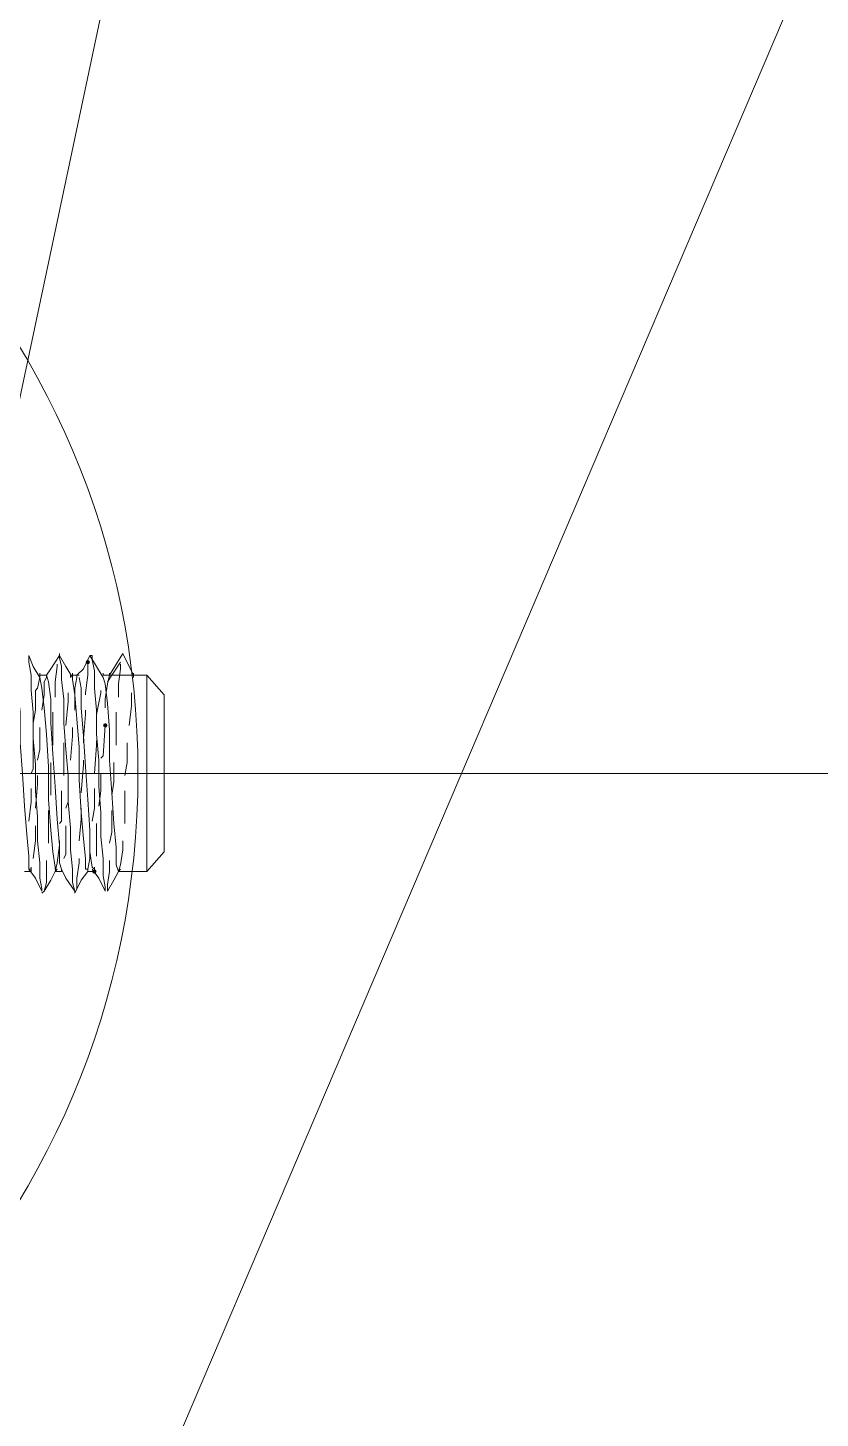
# Model space of a CAD drawing. Header units: millimetres. Extents: x 89051 to 218395, y -330386 to -125649.
# Drawn here: x 92743.8 to 92787.8, y -132873.8 to -132796.6 of the extents above; entities that cross this region are included whole.
import ezdxf

# ---------------------------------------------------------------- set-up
doc = ezdxf.new("R2010")
doc.units = ezdxf.units.MM
doc.header["$LTSCALE"] = 13
for name, pattern in [('1 实线', [0]), ('ACAD_ISO04W100', [30, 24, -3, 0, -3]), ('CENTER', [50.8, 31.75, -6.35, 6.35, -6.35])]:
    doc.linetypes.add(name, pattern=pattern)
doc.layers.get('0').update_dxf_attribs({"color": 1, "linetype": 'CENTER'})
doc.layers.add('C00-00-00', color=7, linetype='Continuous')
doc.layers.add('标注、文本', color=3, linetype='Continuous', lineweight=25)
doc.layers.add('铁心', color=3, linetype='Continuous', lineweight=0)

msp = doc.modelspace()

# ---------------------------------------------------------------- hatches: boundary and pattern name
at = {"layer": 'C00-00-00'}
h = msp.add_hatch(color=256, dxfattribs=at)
h.dxf.hatch_style = 2
h.paths.add_polyline_path([(92747.251, -132831.808), (92747.216, -132831.894), (92747.13, -132831.929), (92747.045, -132831.894), (92747.01, -132831.808), (92747.045, -132831.723), (92747.13, -132831.687), (92747.216, -132831.723)])
h = msp.add_hatch(color=256, dxfattribs=at)
h.dxf.hatch_style = 2
h.paths.add_polyline_path([(92748.22, -132835.318), (92748.184, -132835.403), (92748.099, -132835.439), (92748.013, -132835.403), (92747.978, -132835.318), (92748.013, -132835.232), (92748.099, -132835.197), (92748.184, -132835.232)])
h = msp.add_hatch(color=256, dxfattribs=at)
h.dxf.hatch_style = 2
h.paths.add_polyline_path([(92747.614, -132843.425), (92747.579, -132843.511), (92747.494, -132843.546), (92747.408, -132843.511), (92747.373, -132843.425), (92747.408, -132843.34), (92747.494, -132843.304), (92747.579, -132843.34)])

# ---------------------------------------------------------------- linework, layer by layer
at = {"color": 7, "linetype": '1 实线', "lineweight": 0}
msp.add_circle((92703.931, -132837.98), 45.983, dxfattribs=at)
at = {"layer": 'C00-00-00', "lineweight": 15}
for points in [[(92744.468, -132832.655), (92744.105, -132832.05), (92743.863, -132831.445)], [(92743.863, -132831.445), (92743.863, -132831.808), (92743.984, -132832.534), (92743.984, -132833.382), (92744.105, -132834.592), (92744.105, -132836.044), (92744.226, -132837.496), (92744.226, -132838.948), (92744.347, -132840.4), (92744.347, -132841.731), (92744.468, -132842.941), (92744.468, -132843.788), (92744.589, -132844.393), (92744.589, -132844.514)], [(92745.557, -132831.445), (92745.073, -132832.171), (92744.831, -132832.534)], [(92745.557, -132831.445), (92745.557, -132831.324)], [(92746.283, -132832.655), (92745.92, -132832.05), (92745.557, -132831.445)], [(92745.557, -132831.445), (92745.557, -132831.566), (92745.678, -132832.05), (92745.678, -132832.776), (92745.799, -132833.866), (92745.799, -132835.197), (92745.92, -132836.649), (92746.041, -132838.101), (92746.041, -132839.553), (92746.162, -132841.005), (92746.162, -132842.215), (92746.283, -132843.304), (92746.283, -132844.03), (92746.404, -132844.514)], [(92747.251, -132831.445), (92746.888, -132832.171), (92746.525, -132832.534)], [(92747.978, -132832.655), (92747.615, -132832.05), (92747.251, -132831.445)], [(92747.251, -132831.445), (92747.373, -132831.445), (92747.373, -132831.687), (92747.494, -132832.292), (92747.494, -132833.261), (92747.615, -132834.471), (92747.615, -132835.802), (92747.736, -132837.254), (92747.736, -132838.706), (92747.857, -132840.158), (92747.857, -132841.489), (92747.978, -132842.699), (92747.978, -132843.667), (92748.099, -132844.272), (92748.099, -132844.514)], [(92749.067, -132831.324), (92748.341, -132832.534)], [(92749.672, -132832.534), (92749.067, -132831.324)], [(92744.468, -132832.534), (92744.468, -132832.413)], [(92745.315, -132832.897), (92745.436, -132832.05)], [(92745.436, -132832.05), (92745.436, -132831.929)], [(92746.283, -132832.534), (92746.283, -132832.413)], [(92747.13, -132832.534), (92747.13, -132831.808)], [(92747.978, -132832.534), (92747.978, -132832.413)], [(92748.341, -132832.534), (92748.341, -132832.413)], [(92748.946, -132831.808), (92748.462, -132832.534)], [(92748.825, -132833.019), (92748.946, -132832.171)], [(92748.946, -132832.171), (92748.946, -132831.929)], [(92749.672, -132832.534), (92749.672, -132832.413)], [(92743.984, -132843.304), (92743.863, -132843.304), (92743.863, -132842.578), (92743.742, -132841.368), (92743.621, -132839.795), (92743.5, -132837.98), (92743.379, -132836.286), (92743.379, -132834.592), (92743.258, -132833.382), (92743.137, -132832.776), (92743.137, -132832.655)], [(92744.226, -132833.382), (92744.347, -132833.261)], [(92744.347, -132833.261), (92744.468, -132832.655)], [(92744.468, -132832.655), (92744.468, -132832.534)], [(92744.831, -132832.534), (92744.468, -132832.534)], [(92744.468, -132832.655), (92744.589, -132833.261), (92744.71, -132834.35), (92744.831, -132835.802), (92744.952, -132837.617), (92744.952, -132839.432), (92745.073, -132841.126), (92745.194, -132842.336), (92745.315, -132843.183), (92745.315, -132843.304)], [(92744.831, -132832.655), (92744.71, -132832.897)], [(92744.71, -132832.897), (92744.71, -132833.624)], [(92744.831, -132832.534), (92744.831, -132832.655)], [(92745.678, -132843.304), (92745.557, -132842.941), (92745.557, -132841.973), (92745.436, -132840.521), (92745.315, -132838.706), (92745.194, -132836.891), (92745.073, -132835.197), (92745.073, -132833.866), (92744.952, -132832.897), (92744.831, -132832.534), (92744.831, -132832.655)], [(92745.315, -132833.745), (92745.315, -132832.897)], [(92746.162, -132832.655), (92746.162, -132832.534)], [(92746.283, -132832.655), (92746.283, -132832.534)], [(92746.646, -132832.534), (92746.283, -132832.534)], [(92746.283, -132832.655), (92746.283, -132832.776), (92746.404, -132833.624), (92746.525, -132834.955), (92746.646, -132836.528), (92746.646, -132838.343), (92746.767, -132840.158), (92746.888, -132841.61), (92747.009, -132842.699), (92747.009, -132843.304), (92747.13, -132843.304)], [(92746.525, -132832.655), (92746.404, -132833.261)], [(92746.404, -132833.261), (92746.404, -132834.471)], [(92746.525, -132832.534), (92746.525, -132832.655)], [(92747.494, -132843.304), (92747.373, -132843.183), (92747.251, -132842.336), (92747.251, -132841.126), (92747.13, -132839.432), (92747.009, -132837.617), (92746.888, -132835.923), (92746.767, -132834.35), (92746.767, -132833.261), (92746.646, -132832.655)], [(92747.009, -132833.503), (92747.13, -132832.534)], [(92750.398, -132832.534), (92747.978, -132832.534)], [(92747.978, -132832.655), (92748.099, -132833.019), (92748.22, -132834.108), (92748.341, -132835.56), (92748.341, -132837.254), (92748.462, -132839.069), (92748.583, -132840.763), (92748.704, -132842.094), (92748.704, -132843.062), (92748.825, -132843.425)], [(92748.22, -132833.019), (92748.099, -132833.866)], [(92748.341, -132832.534), (92748.22, -132833.019)], [(92748.462, -132832.534), (92748.22, -132832.897)], [(92748.341, -132832.534), (92749.672, -132832.534)], [(92748.825, -132833.745), (92748.825, -132833.019)], [(92749.672, -132832.655), (92749.672, -132832.534)], [(92751.366, -132833.624), (92750.398, -132832.534)], [(92750.398, -132837.98), (92750.398, -132837.012), (92750.398, -132835.923), (92750.398, -132835.076), (92750.398, -132834.229), (92750.398, -132833.624), (92750.398, -132833.019), (92750.398, -132832.776), (92750.398, -132832.534)], [(92744.226, -132834.471), (92744.226, -132833.382)], [(92744.71, -132833.624), (92744.589, -132834.471)], [(92745.92, -132835.318), (92746.041, -132833.987)], [(92746.041, -132833.987), (92746.041, -132833.503)], [(92747.009, -132833.624), (92747.009, -132833.503)], [(92747.615, -132834.713), (92747.857, -132833.503)], [(92747.857, -132833.503), (92747.857, -132833.382)], [(92748.099, -132833.866), (92748.099, -132834.35)], [(92749.551, -132834.229), (92749.551, -132833.503)], [(92751.366, -132833.624), (92751.366, -132833.745), (92751.366, -132834.229), (92751.366, -132834.713), (92751.366, -132835.439), (92751.366, -132836.165), (92751.366, -132837.012), (92751.366, -132837.98)], [(92744.105, -132835.197), (92744.226, -132834.471)], [(92745.194, -132835.197), (92745.194, -132834.592)], [(92746.888, -132836.044), (92747.009, -132834.713)], [(92747.009, -132834.713), (92747.009, -132834.471)], [(92747.615, -132835.197), (92747.615, -132834.713)], [(92748.704, -132835.439), (92748.704, -132834.592)], [(92749.43, -132835.318), (92749.551, -132834.229)], [(92744.468, -132835.439), (92744.468, -132836.649)], [(92745.194, -132836.407), (92745.194, -132835.197)], [(92746.283, -132835.439), (92746.283, -132835.923)], [(92748.099, -132835.318), (92747.978, -132837.012)], [(92748.704, -132836.407), (92748.704, -132835.439)], [(92744.105, -132837.738), (92744.105, -132836.165)], [(92745.799, -132837.012), (92745.799, -132836.286)], [(92746.283, -132835.923), (92746.162, -132837.254)], [(92746.888, -132836.286), (92746.888, -132836.044)], [(92747.615, -132836.407), (92747.615, -132836.165)], [(92749.309, -132837.375), (92749.309, -132836.286)], [(92744.468, -132836.649), (92744.347, -132837.254)], [(92745.799, -132838.101), (92745.799, -132837.012)], [(92747.494, -132837.98), (92747.615, -132836.407)], [(92747.978, -132837.012), (92747.857, -132837.133)], [(92743.984, -132837.98), (92744.105, -132837.738)], [(92745.073, -132838.222), (92745.073, -132837.375)], [(92746.767, -132839.069), (92746.888, -132837.496)], [(92746.888, -132837.496), (92746.888, -132837.254)], [(92748.583, -132838.464), (92748.583, -132837.375)], [(92749.188, -132838.101), (92749.309, -132837.375)], [(92744.347, -132838.585), (92744.226, -132839.916)], [(92744.347, -132838.101), (92744.347, -132838.585)], [(92745.073, -132839.19), (92745.073, -132838.222)], [(92746.041, -132838.101), (92746.041, -132839.553)], [(92747.857, -132837.98), (92747.857, -132838.948)], [(92748.462, -132839.19), (92748.583, -132838.464)], [(92750.398, -132843.425), (92750.398, -132843.183), (92750.398, -132842.941), (92750.398, -132842.336), (92750.398, -132841.731), (92750.398, -132840.884), (92750.398, -132840.037), (92750.398, -132838.948), (92750.398, -132837.98)], [(92751.366, -132837.98), (92751.366, -132838.948), (92751.366, -132839.795), (92751.366, -132840.521), (92751.366, -132841.247), (92751.366, -132841.852), (92751.366, -132842.215), (92751.366, -132842.336)], [(92743.984, -132839.553), (92743.984, -132838.827)], [(92745.678, -132840.642), (92745.678, -132838.948)], [(92747.494, -132839.916), (92747.494, -132838.827)], [(92747.857, -132838.948), (92747.736, -132839.795)], [(92749.188, -132839.19), (92749.188, -132838.948)], [(92749.188, -132840.763), (92749.188, -132839.19)], [(92743.863, -132840.642), (92743.984, -132839.553)], [(92744.952, -132841.005), (92744.952, -132840.037)], [(92746.041, -132839.553), (92745.92, -132839.916)], [(92746.767, -132840.521), (92746.767, -132839.916)], [(92747.373, -132840.642), (92747.494, -132839.916)], [(92748.462, -132841.247), (92748.462, -132840.037)], [(92744.226, -132840.884), (92744.226, -132841.731)], [(92745.557, -132840.763), (92745.678, -132840.642)], [(92745.92, -132840.884), (92745.92, -132841.126)], [(92746.646, -132841.731), (92746.767, -132840.521)], [(92747.615, -132840.763), (92747.615, -132841.973)], [(92744.226, -132841.731), (92744.105, -132842.699)], [(92744.952, -132841.852), (92744.952, -132841.005)], [(92745.557, -132841.973), (92745.557, -132841.731)], [(92745.92, -132841.126), (92745.92, -132842.457)], [(92747.251, -132842.699), (92747.251, -132841.61)], [(92748.341, -132841.852), (92748.462, -132841.247)], [(92749.067, -132842.215), (92749.067, -132841.731)], [(92745.436, -132842.941), (92745.557, -132841.973)], [(92745.92, -132842.457), (92745.799, -132842.699)], [(92747.615, -132841.973), (92747.615, -132842.578)], [(92748.946, -132843.062), (92749.067, -132842.215)], [(92750.398, -132843.425), (92751.366, -132842.336)], [(92743.863, -132843.304), (92744.226, -132843.788), (92744.589, -132844.514)], [(92743.984, -132843.304), (92743.984, -132843.183)], [(92743.984, -132843.425), (92743.984, -132843.304)], [(92744.831, -132843.304), (92744.831, -132842.82)], [(92744.831, -132844.03), (92744.831, -132843.304)], [(92745.315, -132843.425), (92745.436, -132842.941)], [(92745.315, -132843.425), (92745.436, -132843.304)], [(92745.678, -132843.304), (92745.678, -132843.425)], [(92745.678, -132843.425), (92745.678, -132843.304)], [(92745.678, -132843.425), (92745.678, -132843.304)], [(92745.678, -132843.304), (92745.92, -132843.788), (92746.404, -132844.514)], [(92746.525, -132843.788), (92746.646, -132842.941)], [(92746.646, -132842.941), (92746.646, -132842.699)], [(92747.13, -132843.304), (92747.251, -132842.699)], [(92747.13, -132843.425), (92747.13, -132843.304)], [(92747.373, -132843.304), (92747.736, -132843.788), (92748.099, -132844.514)], [(92747.494, -132843.304), (92747.494, -132843.183)], [(92747.494, -132843.425), (92747.494, -132843.304)], [(92748.341, -132843.425), (92748.341, -132842.82)], [(92748.825, -132843.425), (92748.946, -132843.062)], [(92748.825, -132843.425), (92748.946, -132843.304)], [(92743.621, -132843.425), (92743.984, -132843.425)], [(92744.71, -132844.514), (92745.073, -132843.909), (92745.315, -132843.425)], [(92744.71, -132844.514), (92744.831, -132844.03)], [(92745.315, -132843.425), (92745.678, -132843.425)], [(92746.404, -132844.635), (92746.767, -132843.909), (92747.13, -132843.425)], [(92746.525, -132844.393), (92746.525, -132843.788)], [(92747.13, -132843.425), (92747.494, -132843.425)], [(92748.22, -132844.151), (92748.341, -132843.425)], [(92748.22, -132844.514), (92748.583, -132843.909), (92748.825, -132843.425)], [(92748.825, -132843.425), (92750.398, -132843.425)], [(92744.589, -132844.635), (92744.71, -132844.514)], [(92746.404, -132844.635), (92746.404, -132844.514)], [(92748.22, -132844.514), (92748.22, -132844.151)]]:
    msp.add_lwpolyline(points, dxfattribs=at)
at = {"layer": '标注、文本', "color": 1, "linetype": 'ACAD_ISO04W100', "lineweight": 15}
for p, q in [((92968.431, -132837.98), (92439.431, -132837.98)), ((92794.869, -132837.98), (92612.992, -132837.98))]:
    msp.add_line(p, q, dxfattribs=at)
at = {"layer": '铁心'}
for points in [[(92718.487, -132934.505), (92899.097, -132082.203), (92899.097, -132082.203)], [(92703.931, -132987.936), (93087.514, -132088.212), (93087.514, -132088.212)]]:
    msp.add_lwpolyline(points, dxfattribs=at)

doc.saveas('drawing.dxf')
